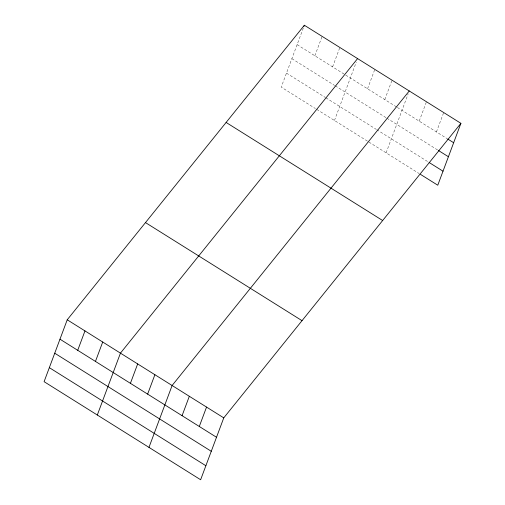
<?xml version="1.0" encoding="UTF-8"?>
<svg xmlns="http://www.w3.org/2000/svg" width="505" height="505" viewBox="0 0 505 505"><rect width="100%" height="100%" fill="white"/><g stroke="black" fill="none" stroke-linecap="round" stroke-linejoin="round"><path stroke-width="0.38" stroke-dasharray="2.52 1.89" d="M303.297 28.122L281.234 87.131L315.404 108.543M314.861 55.765L322.114 36.366M332.599 66.881L339.852 47.483M334.455 120.48L356.252 62.191M367.558 88.785L374.811 69.381M384.778 99.573L392.031 80.175M386.11 152.845L408.179 93.835M419.213 121.149L426.473 101.751M436.434 131.938L443.687 112.539M297.117 44.648L345.085 74.702M345.742 75.112L396.696 107.041M397.359 107.458L447.032 138.578M291.877 58.668L334.588 85.427M335.244 85.837L386.161 117.741M386.824 118.157L437.816 150.105M286.474 73.111L325.245 97.402M325.902 97.812L376.124 129.28M376.787 129.697L428.442 162.061M316.717 109.364L367.571 141.223M368.896 142.056L419.226 173.594"/><path stroke-width="0.76" d="M67.228 319.791L44.093 381.673L200.63 479.75L223.766 417.869L460.907 123.327L304.37 25.25L67.228 319.791L223.766 417.869M77.719 350.306L84.973 330.908M95.458 361.422L102.711 342.024M97.313 415.022L120.455 353.134L357.597 58.593M130.416 383.327L137.669 363.922M147.637 394.115L154.89 374.716M303.833 26.689L304.37 25.25M148.969 447.386L172.11 385.504L409.252 90.963M182.071 415.691L189.325 396.292M199.292 426.479L206.545 407.08M460.907 123.327L437.772 185.209L420.551 174.421M447.695 138.989L453.654 142.726M438.479 150.522L448.415 156.746M429.105 162.477L443.011 171.189M226.114 122.45L382.651 220.521M145.484 222.591L302.022 320.669M59.975 339.19L216.512 437.267M54.736 353.21L211.273 451.287M49.332 367.653L205.87 465.73"/></g></svg>
